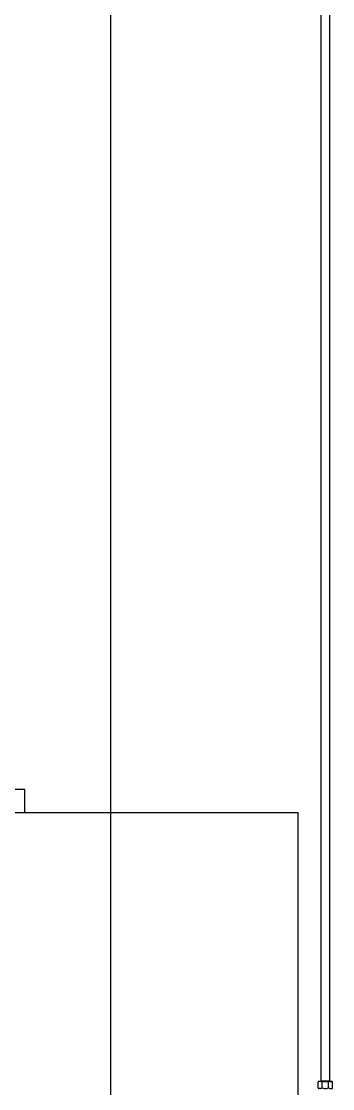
# Model space of a CAD drawing. Header units: millimetres. Extents: x -32710 to 654186, y -254124 to 420220.
# Drawn here: x 239446 to 239809, y 391238 to 392482 of the extents above; entities that cross this region are included whole.
import ezdxf
from ezdxf.xclip import XClip

# ---------------------------------------------------------------- set-up
doc = ezdxf.new("R2010")
doc.units = ezdxf.units.MM
doc.header["$LTSCALE"] = 1000
for name, color, linetype in [('FFU', 145, 'Continuous'), ('TPH12-SEC-@E$0$STEEL3', 252, 'Continuous'), ('YFSHI-02(E-LINE)$0$SH-LINE-10', 10, 'Continuous')]:
    doc.layers.add(name, color=color, linetype=linetype)

# ---------------------------------------------------------------- blocks, each defined once
blk = doc.blocks.new('TPH12-SEC-@E')
at = {"layer": 'TPH12-SEC-@E$0$STEEL3'}
blk.add_line((239550, 393725), (239550, 385050), dxfattribs=at)
blk = doc.blocks.new('YFSHI-02(E-LINE)')
at = {"layer": 'YFSHI-02(E-LINE)$0$SH-LINE-10'}
for p, q in [((239795.2, 391247), (239795.2, 392931)), ((239795.2, 391247), (239795.2, 392931)), ((239804.8, 392931), (239804.8, 391247)), ((239804.8, 392931), (239804.8, 391247)), ((239791.5, 391239.3), (239791.5, 391246.1)), ((239791.5, 391239.3), (239791.5, 391246.1)), ((239791.5, 391239.3), (239791.5, 391246.1)), ((239791.5, 391239.3), (239791.5, 391246.1)), ((239792.1, 391247), (239807.9, 391247)), ((239792.1, 391247), (239807.9, 391247)), ((239792.1, 391247), (239807.9, 391247)), ((239792.1, 391247), (239807.9, 391247)), ((239794.5, 391246.7), (239792.2, 391246.7)), ((239794.5, 391246.7), (239792.2, 391246.7)), ((239794.5, 391246.7), (239792.2, 391246.7)), ((239794.5, 391246.7), (239792.2, 391246.7)), ((239804.8, 391247), (239795.2, 391247)), ((239804.8, 391247), (239795.2, 391247)), ((239796.2, 391239.3), (239796.2, 391246.1)), ((239796.2, 391239.3), (239796.2, 391246.1)), ((239796.2, 391239.3), (239796.2, 391246.1)), ((239796.2, 391239.3), (239796.2, 391246.1)), ((239798.5, 391246.7), (239801.5, 391246.7)), ((239798.5, 391246.7), (239801.5, 391246.7)), ((239803.8, 391239.3), (239803.8, 391246.1)), ((239803.8, 391239.3), (239803.8, 391246.1)), ((239803.8, 391239.3), (239803.8, 391246.1)), ((239803.8, 391239.3), (239803.8, 391246.1)), ((239805.5, 391246.7), (239807.8, 391246.7)), ((239805.5, 391246.7), (239807.8, 391246.7)), ((239805.5, 391246.7), (239807.8, 391246.7)), ((239805.5, 391246.7), (239807.8, 391246.7)), ((239808.5, 391239.3), (239808.5, 391246.1)), ((239808.5, 391239.3), (239808.5, 391246.1)), ((239808.5, 391239.3), (239808.5, 391246.1)), ((239808.5, 391239.3), (239808.5, 391246.1)), ((239794.5, 391238.7), (239792.2, 391238.7)), ((239794.5, 391238.7), (239792.2, 391238.7)), ((239794.5, 391238.7), (239792.2, 391238.7)), ((239794.5, 391238.7), (239792.2, 391238.7)), ((239798.5, 391238.7), (239801.5, 391238.7)), ((239798.5, 391238.7), (239801.5, 391238.7)), ((239798.5, 391238.7), (239801.5, 391238.7)), ((239798.5, 391238.7), (239801.5, 391238.7)), ((239805.5, 391238.7), (239807.8, 391238.7)), ((239805.5, 391238.7), (239807.8, 391238.7)), ((239805.5, 391238.7), (239807.8, 391238.7)), ((239805.5, 391238.7), (239807.8, 391238.7))]:
    blk.add_line(p, q, dxfattribs=at)
for centre, radius, start, end in [((239792.9, 391245.7), 1.46, 120.5681, 163.207), ((239792.9, 391245.7), 1.46, 120.5681, 163.207), ((239792.9, 391245.7), 1.46, 120.5681, 163.207), ((239792.9, 391245.7), 1.46, 120.5681, 163.207), ((239792.7, 391245.4), 1.4, 111.8965, 149.5654), ((239792.7, 391245.4), 1.4, 111.8965, 149.5654), ((239792.7, 391245.4), 1.4, 111.8965, 149.5654), ((239792.7, 391245.4), 1.4, 111.8965, 149.5654), ((239793.6, 391241.1), 5.67, 61.7885, 80.1123), ((239793.6, 391241.1), 5.67, 61.7885, 80.1123), ((239793.6, 391241.1), 5.67, 61.7885, 80.1123), ((239793.6, 391241.1), 5.67, 61.7885, 80.1123), ((239799, 391240.2), 6.54, 94.1532, 114.8761), ((239799, 391240.2), 6.54, 94.1532, 114.8761), ((239799, 391240.2), 6.54, 94.1532, 114.8761), ((239799, 391240.2), 6.54, 94.1532, 114.8761), ((239801, 391240.2), 6.54, 65.1239, 85.8468), ((239801, 391240.2), 6.54, 65.1239, 85.8468), ((239801, 391240.2), 6.54, 65.1239, 85.8468), ((239801, 391240.2), 6.54, 65.1239, 85.8468), ((239806.4, 391241.1), 5.67, 99.8877, 118.2115), ((239806.4, 391241.1), 5.67, 99.8877, 118.2115), ((239806.4, 391241.1), 5.67, 99.8877, 118.2115), ((239806.4, 391241.1), 5.67, 99.8877, 118.2115), ((239807.3, 391245.4), 1.4, 30.4346, 68.1035), ((239807.3, 391245.4), 1.4, 30.4346, 68.1035), ((239807.3, 391245.4), 1.4, 30.4346, 68.1035), ((239807.3, 391245.4), 1.4, 30.4346, 68.1035), ((239807.1, 391245.7), 1.46, 16.793, 59.4319), ((239807.1, 391245.7), 1.46, 16.793, 59.4319), ((239807.1, 391245.7), 1.46, 16.793, 59.4319), ((239807.1, 391245.7), 1.46, 16.793, 59.4319), ((239792.9, 391239.7), 1.46, 196.793, 239.4319), ((239792.7, 391240), 1.4, 210.4346, 248.1035), ((239792.7, 391240), 1.4, 210.4346, 248.1035), ((239792.9, 391239.7), 1.46, 196.793, 239.4319), ((239792.9, 391239.7), 1.46, 196.793, 239.4319), ((239792.7, 391240), 1.4, 210.4346, 248.1035), ((239792.7, 391240), 1.4, 210.4346, 248.1035), ((239792.9, 391239.7), 1.46, 196.793, 239.4319), ((239793.6, 391244.3), 5.67, 279.8877, 298.2115), ((239793.6, 391244.3), 5.67, 279.8877, 298.2115), ((239793.6, 391244.3), 5.67, 279.8877, 298.2115), ((239793.6, 391244.3), 5.67, 279.8877, 298.2115), ((239799, 391245.2), 6.54, 245.1239, 265.8468), ((239799, 391245.2), 6.54, 245.1239, 265.8468), ((239799, 391245.2), 6.54, 245.1239, 265.8468), ((239799, 391245.2), 6.54, 245.1239, 265.8468), ((239801, 391245.2), 6.54, 274.1532, 294.8761), ((239801, 391245.2), 6.54, 274.1532, 294.8761), ((239801, 391245.2), 6.54, 274.1532, 294.8761), ((239801, 391245.2), 6.54, 274.1532, 294.8761), ((239806.4, 391244.3), 5.67, 241.7885, 260.1123), ((239806.4, 391244.3), 5.67, 241.7885, 260.1123), ((239806.4, 391244.3), 5.67, 241.7885, 260.1123), ((239806.4, 391244.3), 5.67, 241.7885, 260.1123), ((239807.3, 391240), 1.4, 291.8965, 329.5654), ((239807.3, 391240), 1.4, 291.8965, 329.5654), ((239807.3, 391240), 1.4, 291.8965, 329.5654), ((239807.3, 391240), 1.4, 291.8965, 329.5654), ((239807.1, 391239.7), 1.46, 300.5681, 343.207), ((239807.1, 391239.7), 1.46, 300.5681, 343.207), ((239807.1, 391239.7), 1.46, 300.5681, 343.207), ((239807.1, 391239.7), 1.46, 300.5681, 343.207)]:
    blk.add_arc(centre, radius, start, end, dxfattribs=at)
blk = doc.blocks.new('FFU-120x120x55')
for p, q in [((-56.8, 50.8), (-56.8, 9)), ((56.8, 50.8), (-56.8, 50.8)), ((56.8, 50.8), (56.8, 9)), ((-56.8, 9), (56.8, 9)), ((-56.5, 0), (-56.5, 9)), ((56.5, 0), (56.5, 9)), ((-56.5, 0), (56.5, 0))]:
    blk.add_line(p, q)
for points in [[(-7, 54.87, 0.414214), (-7.13, 55), (-23, 55), (-23, 53.5), (-7.13, 53.5, 0.414214), (-7, 53.63)], [(6.87, 53.49, 0.396463), (7, 53.63), (7, 54.87, 0.414214), (6.87, 55), (-6.87, 55, 0.414214), (-7, 54.87), (-7, 53.63, 0.396539), (-6.87, 53.49, 0.029282)], [(7.13, 53.5), (23, 53.5), (23, 55), (7.13, 55, 0.414214), (7, 54.87), (7, 53.63, 0.414214)]]:
    blk.add_lwpolyline(points, format="xyb", close=True)
for points in [[(-22.03, 50.8), (-25, 50.8), (-25, 53.5), (-22.03, 53.5), (-22.03, 51.04)], [(-19, 50.8), (-20.35, 50.8), (-20.35, 53.5), (-19, 53.5), (-19, 51.04)], [(19, 50.8), (20.35, 50.8), (20.35, 53.5), (19, 53.5), (19, 50.95)], [(22.03, 50.8), (25, 50.8), (25, 53.5), (22.03, 53.5), (22.03, 50.95)], [(-7, 51.8), (-7, 52.7), (7, 52.7), (7, 51.8)]]:
    blk.add_lwpolyline(points, close=True)

msp = doc.modelspace()

# ---------------------------------------------------------------- block references
msp.add_blockref('TPH12-SEC-@E', (0, 0))
ref = msp.add_blockref('YFSHI-02(E-LINE)', (0, 0))
XClip(ref).set_block_clipping_path([(193435.9728033519, 355635.7797075855), (305020.60558715, 413217.0386999981)])
at = {"layer": 'FFU', "xscale": -10, "yscale": 10, "zscale": 10}
msp.add_blockref('FFU-120x120x55', (239200, 391052), dxfattribs=at)

doc.saveas('drawing.dxf')
